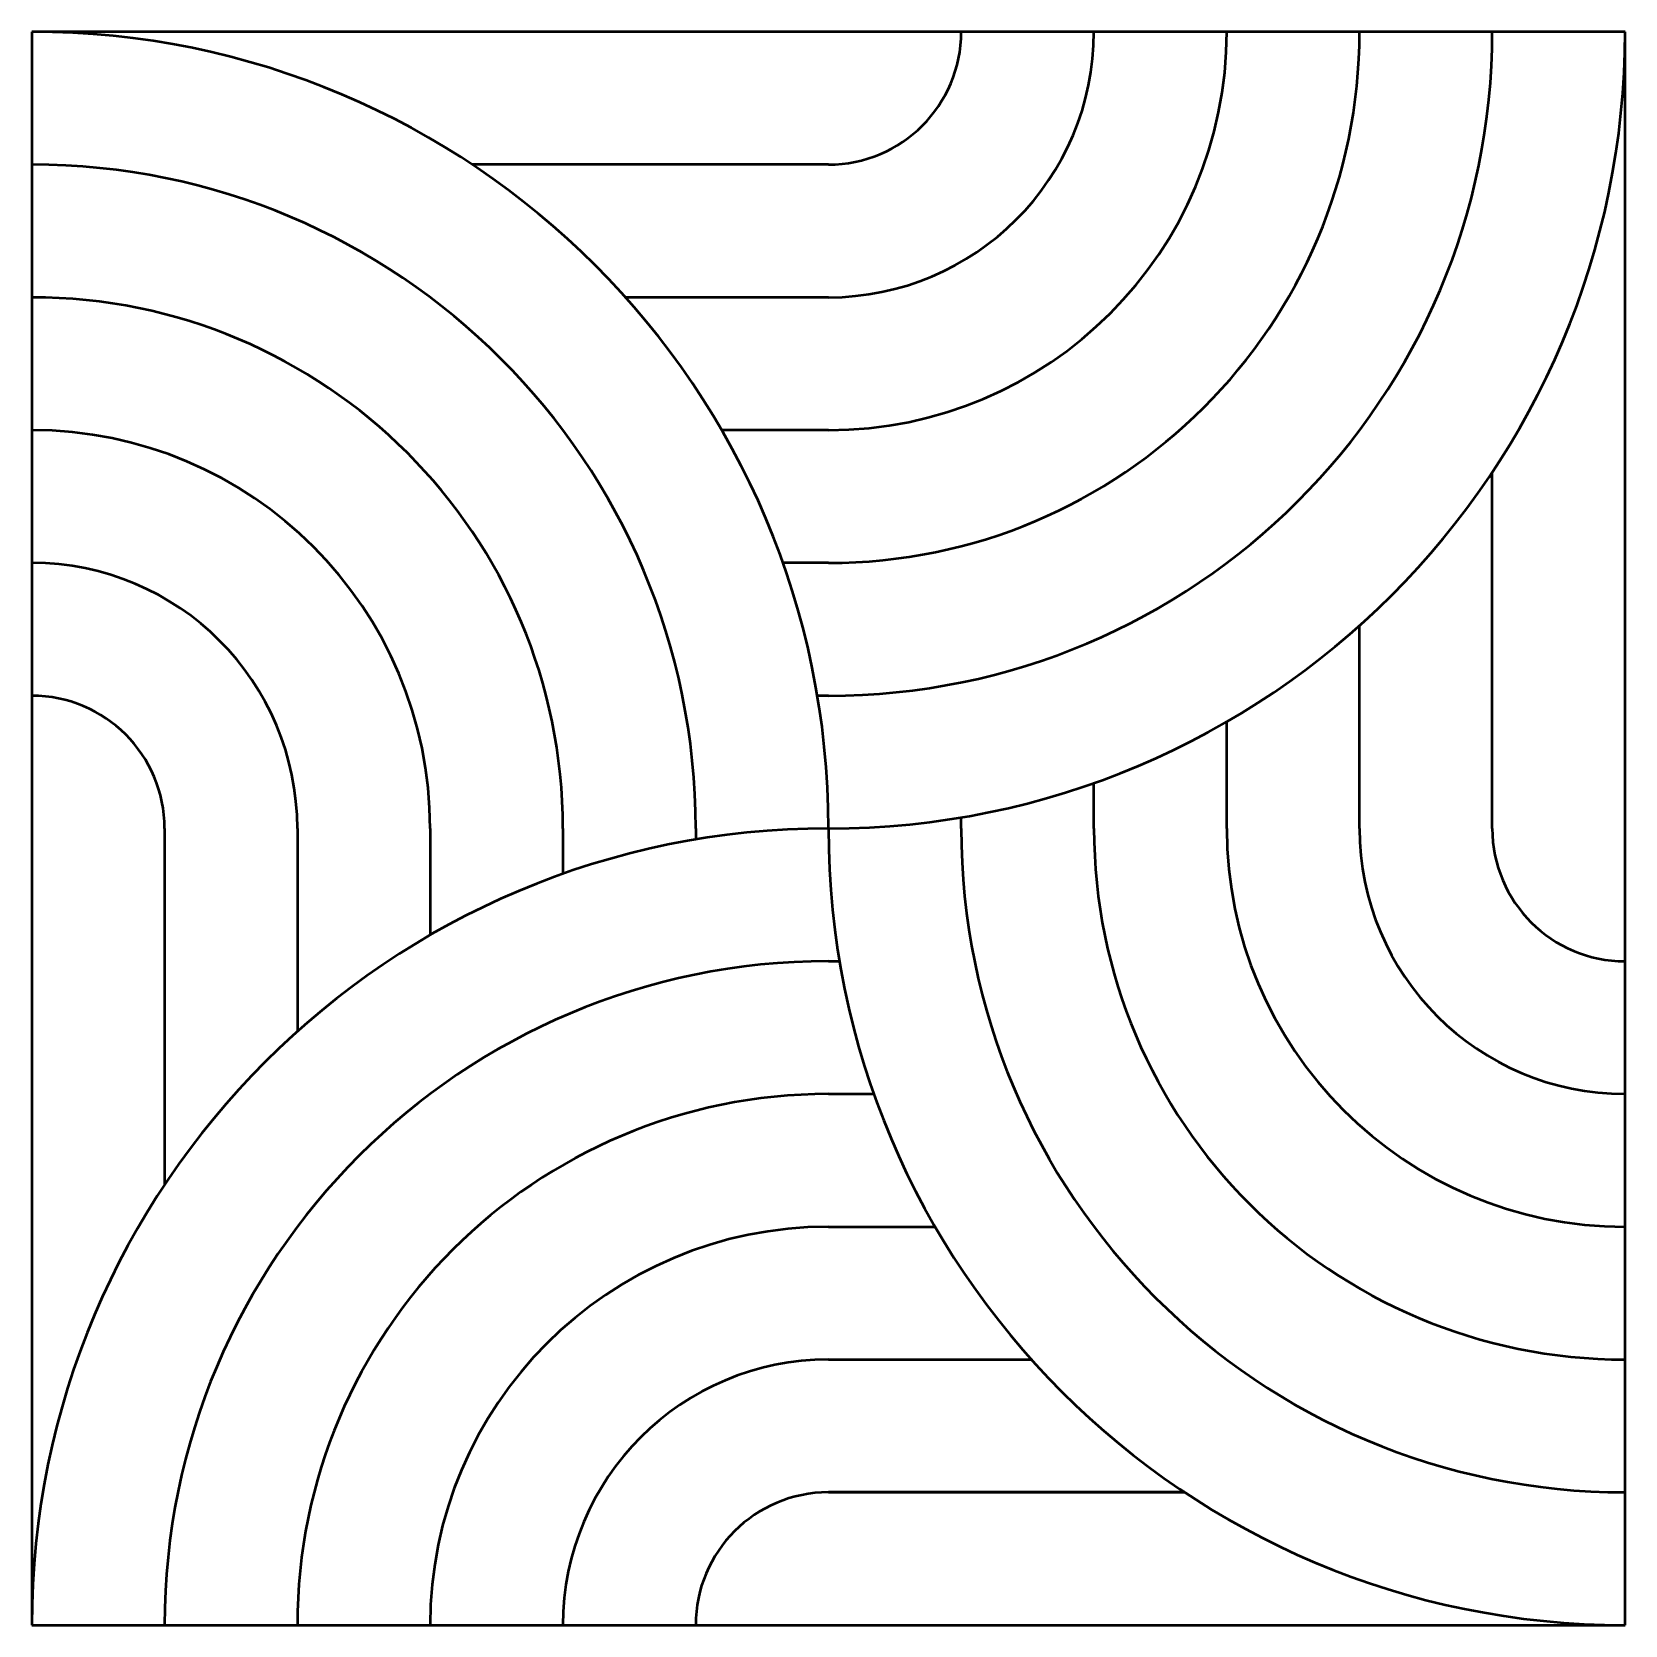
# Model space of a CAD drawing. Header units: millimetres. Extents: x 643 to 763, y 240 to 360.
import ezdxf

# ---------------------------------------------------------------- set-up
doc = ezdxf.new("R2010")
doc.units = ezdxf.units.MM
doc.layers.add('Contornos Visibles', color=7, linetype='Continuous', lineweight=50, true_color=0xffffff)

msp = doc.modelspace()

# ---------------------------------------------------------------- linework, layer by layer
at = {"layer": 'Contornos Visibles'}
for p, q in [((762.89, 359.61), (642.89, 359.61)), ((642.89, 359.61), (642.89, 239.61)), ((762.89, 239.61), (762.89, 359.61)), ((702.89, 349.61), (676.06, 349.61)), ((702.89, 339.61), (687.62, 339.61)), ((702.89, 329.61), (694.86, 329.61)), ((752.89, 299.61), (752.89, 326.44)), ((702.89, 319.61), (699.46, 319.61)), ((742.89, 299.61), (742.89, 314.88)), ((702.89, 309.61), (702.06, 309.61)), ((732.89, 299.61), (732.89, 307.64)), ((722.89, 299.61), (722.89, 303.04)), ((712.89, 299.61), (712.89, 300.45)), ((652.89, 299.61), (652.89, 272.77)), ((662.89, 299.61), (662.89, 284.33)), ((672.89, 299.61), (672.89, 291.57)), ((682.89, 299.61), (682.89, 296.17)), ((692.89, 299.61), (692.89, 298.77)), ((702.89, 289.61), (703.73, 289.61)), ((702.89, 279.61), (706.33, 279.61)), ((702.89, 269.61), (710.93, 269.61)), ((702.89, 259.61), (718.17, 259.61)), ((702.89, 249.61), (729.73, 249.61)), ((729.73, 249.61), (702.89, 249.61)), ((642.89, 239.61), (762.89, 239.61))]:
    msp.add_line(p, q, dxfattribs=at)
for centre, radius, start, end in [((642.89, 299.61), 60, 0, 90), ((702.89, 359.61), 60, 270, 0), ((702.89, 359.61), 50, 270, 0), ((702.89, 359.61), 40, 270, 0), ((702.89, 359.61), 30, 270, 0), ((702.89, 359.61), 20, 270, 0), ((702.89, 359.61), 10, 270, 0), ((642.89, 299.61), 50, 0, 90), ((642.89, 299.61), 40, 0, 90), ((642.89, 299.61), 30, 0, 90), ((642.89, 299.61), 20, 0, 90), ((642.89, 299.61), 10, 0, 90), ((702.89, 239.61), 60, 90, 180), ((762.89, 299.61), 60, 180, 270), ((762.89, 299.61), 50, 180, 270), ((762.89, 299.61), 40, 180, 270), ((762.89, 299.61), 30, 180, 270), ((762.89, 299.61), 20, 180, 270), ((762.89, 299.61), 10, 180, 270), ((702.89, 239.61), 50, 90, 180), ((702.89, 239.61), 40, 90, 180), ((702.89, 239.61), 30, 90, 180), ((702.89, 239.61), 20, 90, 180), ((702.89, 239.61), 10, 90, 180)]:
    msp.add_arc(centre, radius, start, end, dxfattribs=at)

doc.saveas('drawing.dxf')
